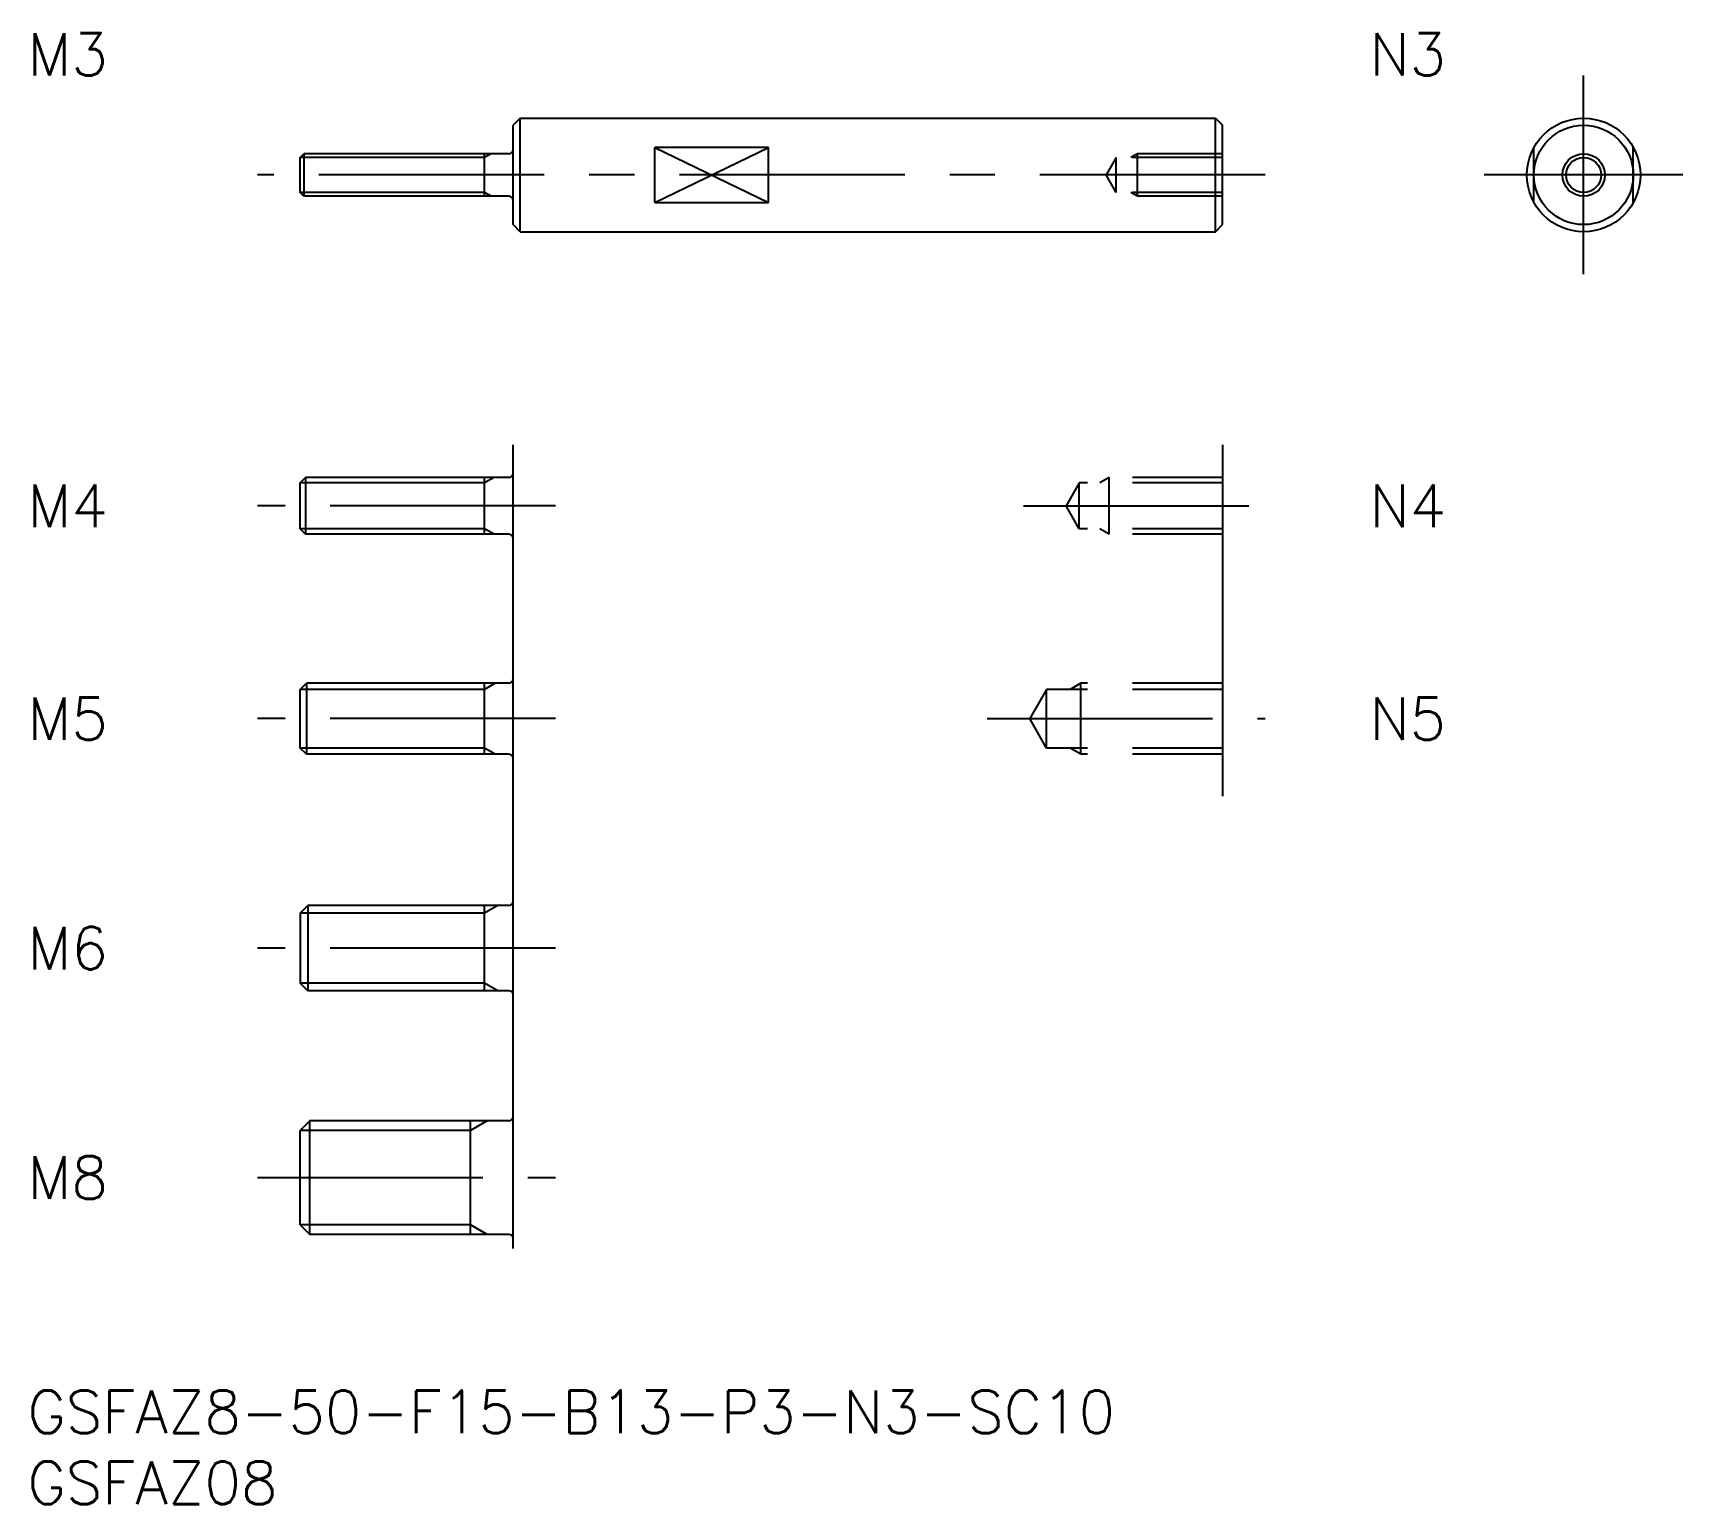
# Model space of a CAD drawing. Extents: x 0 to 117, y -8 to 96.
import ezdxf

# ---------------------------------------------------------------- set-up
doc = ezdxf.new("R2010")
doc.units = 0
doc.header["$LTSCALE"] = 0.5
doc.linetypes.add('CENTER', pattern=[50.8, 31.75, -6.35, 6.35, -6.35])
doc.linetypes.add('DASHED', pattern=[19.05, 12.7, -6.35])
for name, color, linetype in [('MSM_CENTER', 1, 'CENTER'), ('MSM_CONTINUOUS', 7, 'CONTINUOUS'), ('MSM_DASHED', 4, 'DASHED'), ('MSM_NARROW', 5, 'CONTINUOUS'), ('MSM_PART_NUMBER', 7, 'CONTINUOUS')]:
    doc.layers.add(name, color=color, linetype=linetype)
doc.styles.get("Standard").update_dxf_attribs({"font": 'txt.shx', "height": 1.5, "bigfont": 'bigfont.shx'})

# ---------------------------------------------------------------- blocks, each defined once
blk = doc.blocks.new('*U34')
at = {"layer": 'MSM_PART_NUMBER'}
blk.add_text('GSFAZ8-50-F15-B13-P3-N3-SC10', height=3, dxfattribs=at).set_placement((0, -3))
blk = doc.blocks.new('*U35')
at = {"layer": 'MSM_PART_NUMBER'}
blk.add_text('GSFAZ08', height=3, dxfattribs=at).set_placement((0, -8))

msp = doc.modelspace()

# ---------------------------------------------------------------- linework, layer by layer
at = {"layer": 'MSM_CENTER'}
for p, q in [((109.65, 78.65), (109.65, 92.65)), ((87.21, 85.65), (16.21, 85.65)), ((116.65, 85.65), (102.65, 85.65)), ((37.21, 62.34), (16.21, 62.34)), ((70.18, 62.34), (87.21, 62.34)), ((37.21, 47.34), (16.21, 47.34)), ((67.62, 47.34), (87.21, 47.34)), ((37.21, 31.17), (16.21, 31.17)), ((16.21, 15), (37.21, 15))]:
    msp.add_line(p, q, dxfattribs=at)
at = {"layer": 'MSM_CONTINUOUS'}
for p, q in [((34.71, 89.65), (34.21, 89.15)), ((34.71, 81.65), (34.71, 89.65)), ((34.71, 89.65), (83.71, 89.65)), ((83.71, 81.65), (83.71, 89.65)), ((83.71, 89.65), (84.21, 89.15)), ((34.21, 82.15), (34.21, 89.15)), ((84.21, 82.15), (84.21, 89.15)), ((44.21, 83.72), (44.21, 87.59)), ((52.21, 87.59), (44.21, 87.59)), ((52.21, 83.72), (52.21, 87.59)), ((19.21, 86.88), (19.48, 87.15)), ((19.21, 84.42), (19.21, 86.88)), ((33.91, 87.15), (19.48, 87.15)), ((19.48, 87.15), (19.48, 84.15)), ((32.21, 84.15), (32.21, 87.15)), ((19.48, 84.15), (19.21, 84.42)), ((33.91, 84.15), (19.48, 84.15)), ((44.21, 83.72), (52.21, 83.72)), ((34.71, 81.65), (34.21, 82.15)), ((34.71, 81.65), (83.71, 81.65)), ((83.71, 81.65), (84.21, 82.15)), ((34.21, 10), (34.21, 66.64)), ((84.21, 66.64), (84.21, 41.87)), ((19.21, 63.96), (19.59, 64.34)), ((19.21, 60.71), (19.21, 63.96)), ((19.59, 64.34), (19.59, 60.34)), ((33.91, 64.34), (19.59, 64.34)), ((32.21, 60.34), (32.21, 64.34)), ((19.59, 60.34), (19.21, 60.71)), ((33.91, 60.34), (19.59, 60.34)), ((19.21, 49.4), (19.65, 49.84)), ((19.21, 45.27), (19.21, 49.4)), ((33.91, 49.84), (19.65, 49.84)), ((19.65, 49.84), (19.65, 44.84)), ((32.21, 44.84), (32.21, 49.84)), ((19.65, 44.84), (19.21, 45.27)), ((33.91, 44.84), (19.65, 44.84)), ((19.21, 33.63), (19.76, 34.17)), ((33.91, 34.17), (19.76, 34.17)), ((19.76, 34.17), (19.76, 28.17)), ((32.21, 28.17), (32.21, 34.17)), ((19.21, 33.63), (19.21, 28.71)), ((19.76, 28.17), (19.21, 28.71)), ((33.91, 28.17), (19.76, 28.17)), ((19.89, 19), (19.21, 18.32)), ((33.91, 19), (19.89, 19)), ((19.89, 11), (19.89, 19)), ((31.21, 11), (31.21, 19)), ((19.21, 11.68), (19.21, 18.32)), ((19.21, 11.68), (19.89, 11)), ((33.91, 11), (19.89, 11))]:
    msp.add_line(p, q, dxfattribs=at)
for radius in [4, 3.5, 1.23]:
    msp.add_circle((109.65, 85.65), radius, dxfattribs=at)
for centre, start, end in [((33.91, 87.45), 270, 0), ((33.91, 83.85), 0, 90), ((33.91, 64.64), 270, 0), ((33.91, 60.04), 0, 90), ((33.91, 50.14), 270, 0), ((33.91, 44.54), 0, 90), ((33.91, 34.47), 270, 0), ((33.91, 27.87), 0, 90), ((33.91, 19.3), 270, 0), ((33.91, 10.7), 0, 90)]:
    msp.add_arc(centre, 0.3, start, end, dxfattribs=at)
at = {"layer": 'MSM_DASHED'}
for p, q in [((106.15, 83.72), (106.15, 87.59)), ((113.15, 83.72), (113.15, 87.59)), ((76.71, 86.88), (76, 85.65)), ((76.71, 84.42), (76.71, 86.88)), ((84.21, 86.88), (76.71, 86.88)), ((78.21, 87.15), (77.75, 86.88)), ((78.21, 84.15), (78.21, 87.15)), ((84.21, 87.15), (78.21, 87.15)), ((76.71, 84.42), (76, 85.65)), ((84.21, 84.42), (76.71, 84.42)), ((78.21, 84.15), (77.75, 84.42)), ((84.21, 84.15), (78.21, 84.15)), ((74.11, 63.96), (73.18, 62.34)), ((74.11, 60.71), (74.11, 63.96)), ((84.21, 63.96), (74.11, 63.96)), ((76.21, 64.34), (75.56, 63.96)), ((76.21, 60.34), (76.21, 64.34)), ((84.21, 64.34), (76.21, 64.34)), ((74.11, 60.71), (73.18, 62.34)), ((84.21, 60.71), (74.11, 60.71)), ((76.21, 60.34), (75.56, 60.71)), ((84.21, 60.34), (76.21, 60.34)), ((71.81, 49.4), (70.62, 47.34)), ((71.81, 45.27), (71.81, 49.4)), ((84.21, 49.4), (71.81, 49.4)), ((74.21, 49.84), (73.46, 49.4)), ((84.21, 49.84), (74.21, 49.84)), ((74.21, 44.84), (74.21, 49.84)), ((71.81, 45.27), (70.62, 47.34)), ((84.21, 45.27), (71.81, 45.27)), ((74.21, 44.84), (73.46, 45.27)), ((84.21, 44.84), (74.21, 44.84))]:
    msp.add_line(p, q, dxfattribs=at)
at = {"layer": 'MSM_NARROW'}
for p, q in [((44.21, 87.59), (52.21, 83.72)), ((44.21, 83.72), (52.21, 87.59)), ((32.21, 86.88), (19.21, 86.88)), ((32.68, 87.15), (32.21, 86.88)), ((32.21, 84.42), (19.21, 84.42)), ((32.68, 84.15), (32.21, 84.42)), ((32.21, 63.96), (19.21, 63.96)), ((32.87, 64.34), (32.21, 63.96)), ((32.21, 60.71), (19.21, 60.71)), ((32.87, 60.34), (32.21, 60.71)), ((32.21, 49.4), (19.21, 49.4)), ((32.96, 49.84), (32.21, 49.4)), ((32.21, 45.27), (19.21, 45.27)), ((32.96, 44.84), (32.21, 45.27)), ((33.15, 34.17), (32.21, 33.63)), ((32.21, 33.63), (19.21, 33.63)), ((32.21, 28.71), (19.21, 28.71)), ((33.15, 28.17), (32.21, 28.71)), ((32.39, 19), (31.21, 18.32)), ((31.21, 18.32), (19.21, 18.32)), ((31.21, 11.68), (19.21, 11.68)), ((32.39, 11), (31.21, 11.68))]:
    msp.add_line(p, q, dxfattribs=at)
msp.add_circle((109.65, 85.65), 1.5, dxfattribs=at)

# ---------------------------------------------------------------- block references
at = {"layer": 'MSM_CONTINUOUS'}
for name in ['*U34', '*U35']:
    msp.add_blockref(name, (0, 0), dxfattribs=at)

# ---------------------------------------------------------------- texts
at = {"layer": 'MSM_PART_NUMBER'}
for s, p in [('M3', (0, 92.65)), ('N3', (94.56, 92.65)), ('M4', (0, 60.84)), ('N4', (94.56, 60.84)), ('M5', (0, 45.84)), ('N5', (94.56, 45.84)), ('M6', (0, 29.67)), ('M8', (0, 13.5))]:
    msp.add_text(s, height=3, dxfattribs=at).set_placement(p)

doc.saveas('drawing.dxf')
